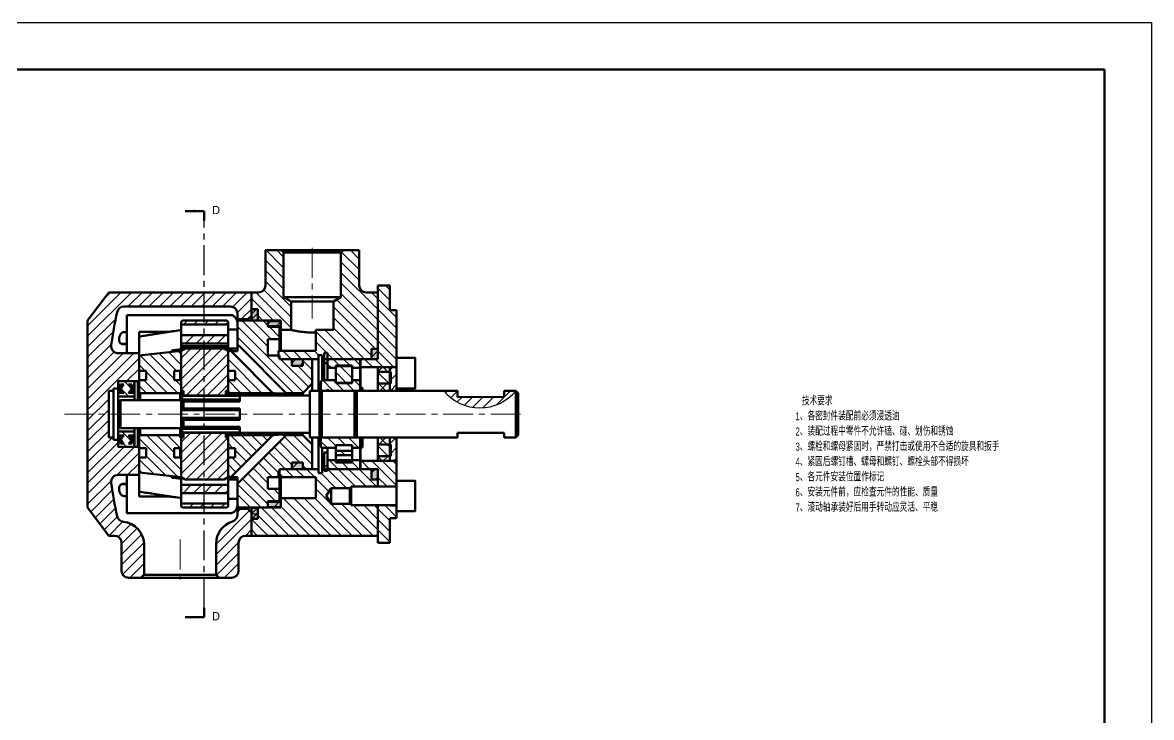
# Model space of a CAD drawing. Header units: millimetres. Extents: x 0 to 2215, y 0 to 863.
# Drawn here: x 358.6 to 841, y 297.2 to 594.2 of the extents above; entities that cross this region are included whole.
import ezdxf

# ---------------------------------------------------------------- set-up
doc = ezdxf.new("R2010")
doc.units = ezdxf.units.MM
doc.linetypes.add('CENTERX2', pattern=[20.32, 12.7, -2.54, 2.54, -2.54])
for name, color, linetype in [('中心线层', 1, 'CENTERX2'), ('剖面线层', 4, 'Continuous'), ('文本', 7, 'Continuous'), ('细实线层', 7, 'Continuous')]:
    doc.layers.add(name, color=color, linetype=linetype)
doc.layers.add('粗实线层', color=7, linetype='Continuous', lineweight=50)
doc.styles.add('SLDTEXTSTYLE0', font='', dxfattribs={"width": 0.67, "bigfont": 'bigfont'})
doc.styles.add('SLDTEXTSTYLE3', font='')
doc.styles.get('SLDTEXTSTYLE0').set_extended_font_data('汉仪长仿宋体')
doc.styles.get('SLDTEXTSTYLE3').set_extended_font_data('汉仪长仿宋体')

# ---------------------------------------------------------------- blocks, each defined once
blk = doc.blocks.new('块1')
at = {"layer": '粗实线层', "color": 7, "linetype": 'Continuous'}
for p, q in [((821.03, 574), (20.44, 574)), ((821.03, 20), (821.03, 574))]:
    blk.add_line(p, q, dxfattribs=at)
at = {"layer": '细实线层', "color": 7}
for p, q in [((0.03, 594), (841.03, 594)), ((841.03, 594), (841.03, 0))]:
    blk.add_line(p, q, dxfattribs=at)
blk = doc.blocks.new('SW_NOTE_0_16')
at = {"layer": '文本', "color": 0, "char_height": 3.5, "attachment_point": 1, "style": 'SLDTEXTSTYLE0'}
for s, insert in [('   技术要求', (0, 4.51)), ('1、各密封件装配前必须浸透油', (0, -1.99)), ('2、装配过程中零件不允许磕、碰、划伤和锈蚀', (0, -8.49)), ('3、螺栓和螺母紧固时，严禁打击或使用不合适的旋具和扳手', (0, -14.99)), ('4、紧固后螺钉槽、螺母和螺钉、螺栓头部不得损坏', (0, -21.49)), ('5、各元件安装位置作标记', (0, -27.99)), ('6、安装元件前，应检查元件的性能、质量', (0, -34.49)), ('7、滚动轴承装好后用手转动应灵活、平稳', (0, -40.99))]:
    blk.add_mtext(s, dxfattribs=dict(at, insert=insert))
blk = doc.blocks.new('SW_HATCH_0')
at = {"layer": '剖面线层', "color": 0, "linetype": 'Continuous', "lineweight": 18}
for p, q in [((52.21, 138.33), (59.62, 130.91)), ((56.7, 138.33), (59.62, 135.4)), ((84.38, 137.58), (91.87, 130.09)), ((88.13, 138.33), (91.87, 134.58)), ((51.87, 134.17), (59.62, 126.42)), ((84.12, 133.35), (91.87, 125.6)), ((51.87, 129.68), (59.62, 121.93)), ((84.12, 128.86), (99.87, 113.11)), ((51.17, 121.4), (62.88, 109.7)), ((51.87, 125.19), (62.88, 114.19)), ((84.12, 124.37), (99.87, 108.62)), ((99.87, 122.09), (104.97, 116.99)), ((103.13, 123.33), (104.97, 121.48)), ((-5.4, 120.33), (-24.13, 101.6)), ((-9.89, 120.33), (-24.13, 106.09)), ((-14.38, 120.33), (-17.35, 117.35)), ((-0.91, 120.33), (-6.91, 114.33)), ((3.58, 120.33), (-2.42, 114.33)), ((8.07, 120.33), (2.07, 114.33)), ((12.56, 120.33), (6.56, 114.33)), ((17.05, 120.33), (11.05, 114.33)), ((21.54, 120.33), (15.54, 114.33)), ((26.03, 120.33), (20.03, 114.33)), ((30.52, 120.33), (24.52, 114.33)), ((35.01, 120.33), (29.01, 114.33)), ((39.5, 120.33), (33.5, 114.33)), ((43.99, 120.33), (37.84, 114.17)), ((45.87, 117.72), (39.85, 111.69)), ((45.87, 117.72), (55.27, 108.33)), ((47.76, 120.33), (62.88, 105.21)), ((82.29, 117.22), (99.87, 99.64)), ((84.12, 119.88), (99.87, 104.13)), ((97.15, 120.33), (99.87, 117.6)), ((99.87, 117.6), (107.87, 109.6)), ((45.87, 113.23), (41.47, 108.83)), ((45.87, 113.23), (45.98, 113.13)), ((48.02, 113.13), (45.87, 110.98)), ((48.62, 111.49), (45.87, 108.74)), ((80.87, 114.15), (98.8, 96.23)), ((99.87, 113.11), (107.87, 105.11)), ((-12.13, 109.11), (-24.13, 97.11)), ((18.52, 108.33), (16.77, 106.58)), ((23.01, 108.33), (21.26, 106.58)), ((27.5, 108.33), (25.75, 106.58)), ((31.99, 108.33), (30.24, 106.58)), ((35.87, 107.72), (34.73, 106.58)), ((41.8, 108.33), (52.87, 97.25)), ((46.29, 108.33), (54.29, 100.33)), ((48.62, 109.24), (47.76, 108.38)), ((48.62, 110.48), (50.78, 108.33)), ((50.78, 108.33), (52.87, 106.23)), ((54.2, 108.08), (52.84, 106.73)), ((58.38, 107.77), (56.45, 105.84)), ((80.87, 109.66), (97.12, 93.41)), ((99.87, 108.62), (107.87, 100.62)), ((-13.14, 103.6), (-24.13, 92.62)), ((16.76, 102.08), (15.87, 101.19)), ((21.25, 102.08), (17.72, 98.54)), ((25.74, 102.08), (22.21, 98.54)), ((30.23, 102.08), (26.7, 98.54)), ((34.72, 102.08), (31.19, 98.54)), ((39.87, 105.76), (68.09, 77.54)), ((53.52, 105.59), (57.87, 101.23)), ((58.38, 105.22), (59.27, 104.33)), ((73.37, 103.69), (85.24, 91.83)), ((77.23, 104.33), (89.73, 91.83)), ((80.87, 105.17), (94.22, 91.83)), ((99.87, 104.13), (107.87, 96.13)), ((-13.98, 98.27), (-24.13, 88.13)), ((35.87, 98.74), (35.68, 98.54)), ((39.87, 101.27), (63.82, 77.33)), ((73.37, 99.2), (80.75, 91.83)), ((99.87, 99.64), (107.87, 91.64)), ((-12.86, 94.91), (-24.13, 83.64)), ((-4.46, 94.33), (-24.13, 74.66)), ((-8.95, 94.33), (-24.13, 79.15)), ((-2.13, 92.17), (-24.13, 70.17)), ((-1.63, 93.38), (14.42, 77.33)), ((2.41, 93.83), (12.87, 83.37)), ((6.45, 94.28), (13.9, 86.83)), ((10.49, 94.73), (15.87, 89.35)), ((14.53, 95.18), (15.87, 93.84)), ((33.46, 96.33), (15.87, 78.74)), ((28.97, 96.33), (15.87, 83.23)), ((24.48, 96.33), (15.87, 87.72)), ((19.99, 96.33), (15.87, 92.21)), ((35.87, 94.25), (17.95, 76.33)), ((35.87, 91.8), (50.35, 77.33)), ((36.84, 95.33), (54.84, 77.33)), ((56.69, 93.43), (57.87, 92.25)), ((58.3, 91.83), (70.34, 79.79)), ((59.29, 95.33), (62.79, 91.83)), ((62.79, 91.83), (63.07, 91.54)), ((64.88, 91.83), (63.07, 90.02)), ((63.78, 95.33), (67.28, 91.83)), ((68.27, 95.33), (71.77, 91.83)), ((71.77, 91.83), (71.87, 91.72)), ((72.76, 95.33), (74.57, 93.51)), ((76.07, 92.01), (76.26, 91.83)), ((80.75, 91.83), (83.5, 89.08)), ((85.24, 91.83), (87.99, 89.08)), ((89.73, 91.83), (92.37, 89.18)), ((94.23, 91.82), (97.72, 88.33)), ((99.87, 95.38), (97.12, 92.63)), ((98.7, 91.83), (104.97, 85.56)), ((99.87, 95.15), (106.7, 88.33)), ((-2.13, 87.68), (-7.48, 82.33)), ((-2.13, 89.38), (0.43, 86.83)), ((35.87, 89.76), (22.44, 76.33)), ((35.87, 87.31), (36.36, 86.83)), ((65.66, 88.95), (71.87, 82.74)), ((67.87, 90.33), (66.5, 88.95)), ((67.87, 91.23), (71.87, 87.23)), ((78.37, 89.71), (80.01, 88.08)), ((83.73, 88.84), (88.87, 83.7)), ((88.22, 88.84), (88.99, 88.08)), ((92.45, 89.1), (93.23, 88.33)), ((101.8, 88.33), (99.87, 86.4)), ((106.29, 88.33), (104.29, 86.33)), ((-8.54, 82.33), (-5.44, 79.23)), ((-2.13, 83.19), (-2.99, 82.33)), ((-0.06, 82.83), (5.44, 77.33)), ((0.87, 86.38), (9.93, 77.33)), ((13.41, 82.83), (15.87, 80.37)), ((35.87, 85.27), (26.93, 76.33)), ((35.87, 82.82), (41.37, 77.33)), ((38.87, 84.31), (45.86, 77.33)), ((76.33, 82.78), (80.78, 78.33)), ((80.82, 82.78), (81.87, 81.72)), ((81.87, 86.21), (86.35, 81.73)), ((89.8, 82.78), (92.37, 80.2)), ((99.87, 86.17), (104.97, 81.07)), ((107.87, 85.42), (105.38, 82.92)), ((-10.57, 79.86), (-10.03, 79.33)), ((-9.81, 79.11), (-6.53, 75.83)), ((-5.22, 79.01), (-4.69, 78.47)), ((-2.13, 80.4), (0.95, 77.33)), ((35.87, 80.78), (31.42, 76.33)), ((35.87, 78.33), (36.87, 77.33)), ((75.57, 79.04), (76.29, 78.33)), ((82.02, 81.58), (85.27, 78.33)), ((86.51, 81.58), (89.76, 78.33)), ((99.87, 81.68), (103.23, 78.33)), ((103.78, 81.33), (100.78, 78.33)), ((107.87, 80.93), (105.27, 78.33)), ((-15.13, 74.68), (-24.13, 65.68)), ((-15.13, 70.19), (-24.13, 61.19)), ((-15.13, 65.7), (-24.13, 56.7)), ((-15.13, 61.21), (-24.13, 52.21)), ((-13.52, 58.33), (-24.13, 47.72)), ((-9.49, 60.83), (-5.57, 56.9)), ((-5, 60.83), (-4.13, 59.95)), ((-2.13, 57.95), (14.33, 41.5)), ((0.99, 59.33), (15.87, 44.44)), ((5.48, 59.33), (12.87, 51.93)), ((9.97, 59.33), (15.47, 53.83)), ((14.46, 59.33), (15.87, 57.91)), ((33.38, 60.33), (15.87, 42.82)), ((28.89, 60.33), (15.87, 47.31)), ((24.4, 60.33), (15.87, 51.8)), ((19.91, 60.33), (15.87, 56.29)), ((35.87, 58.33), (17.87, 40.33)), ((36.91, 59.33), (45.97, 50.27)), ((41.4, 59.33), (48.22, 52.51)), ((45.89, 59.33), (50.46, 54.76)), ((50.38, 59.33), (52.71, 57)), ((54.88, 59.33), (54.95, 59.25)), ((60.02, 58.67), (71.87, 46.82)), ((63.86, 59.33), (71.87, 51.31)), ((78.33, 58.33), (78.37, 58.28)), ((78.53, 58.12), (81.87, 54.78)), ((82.82, 58.33), (86.07, 55.08)), ((87.31, 58.33), (91.76, 53.88)), ((91.8, 58.33), (92.37, 57.75)), ((103.23, 58.33), (100.23, 55.33)), ((100.78, 58.33), (104.97, 54.13)), ((107.72, 58.33), (104.72, 55.33)), ((-11.13, 56.23), (-24.13, 43.23)), ((-4.05, 54.33), (-24.13, 34.25)), ((-8.54, 54.33), (-24.13, 38.74)), ((-10.57, 57.41), (-10.03, 56.88)), ((-8.88, 55.73), (-7.48, 54.33)), ((-5.22, 56.56), (-4.69, 56.02)), ((-4.39, 55.73), (-4.13, 55.46)), ((35.87, 53.84), (22.37, 40.33)), ((35.87, 55.88), (37.92, 53.83)), ((55.53, 54.18), (63.07, 46.64)), ((57.78, 56.42), (66.5, 47.7)), ((75.57, 56.59), (78.29, 53.88)), ((99.87, 54.74), (104.97, 49.64)), ((107.87, 53.99), (105.38, 51.49)), ((-2.13, 51.76), (-11.6, 42.28)), ((-2.13, 48.97), (4.23, 42.62)), ((0.87, 50.46), (9.28, 42.06)), ((14.98, 49.83), (15.87, 48.93)), ((35.87, 49.35), (26.86, 40.33)), ((37.43, 49.83), (41.48, 45.78)), ((38.87, 52.87), (43.73, 48.02)), ((51.04, 49.69), (57.87, 42.86)), ((53.29, 51.93), (60.39, 44.83)), ((79.1, 48.58), (82.85, 44.83)), ((84.01, 52.64), (85.85, 50.8)), ((88.5, 52.64), (88.87, 52.27)), ((92.82, 48.33), (96.32, 44.83)), ((97.31, 48.33), (107.87, 37.76)), ((99.87, 50.25), (107.87, 42.25)), ((104.21, 50.33), (102.21, 48.33)), ((106.29, 48.33), (107.87, 46.74)), ((107.87, 49.5), (106.7, 48.33)), ((-2.13, 47.27), (-7.07, 42.33)), ((-2.13, 44.48), (-0.82, 43.18)), ((35.87, 44.86), (31.35, 40.33)), ((35.87, 46.89), (39.24, 43.53)), ((46.55, 45.2), (52.87, 38.87)), ((48.8, 47.44), (54.81, 41.43)), ((60.39, 44.83), (63.89, 41.33)), ((65.66, 47.7), (63.07, 45.11)), ((64.88, 44.83), (68.38, 41.33)), ((67.87, 45.42), (67.28, 44.83)), ((67.87, 46.33), (69.38, 44.83)), ((69.38, 44.83), (72.88, 41.33)), ((73.87, 44.83), (74.57, 44.12)), ((78.37, 46.94), (76.87, 45.44)), ((78.36, 44.83), (86.46, 36.73)), ((82.85, 44.83), (90.35, 37.33)), ((84.59, 47.58), (87.34, 44.83)), ((87.34, 44.83), (94.84, 37.33)), ((88.87, 47.78), (91.75, 44.9)), ((91.83, 44.83), (99.33, 37.33)), ((96.32, 44.83), (97.12, 44.02)), ((98.69, 44.81), (97.12, 43.24)), ((-14.04, 39.84), (-24.13, 29.76)), ((-2.13, 42.78), (-2.58, 42.33)), ((35.87, 42.4), (36.95, 41.33)), ((42.06, 40.71), (52.87, 29.89)), ((44.31, 42.95), (56.19, 31.07)), ((57.37, 43.36), (59.4, 41.33)), ((73.37, 40.83), (78.97, 35.23)), ((75.62, 43.08), (81.97, 36.73)), ((99.87, 41.5), (98.8, 40.43)), ((99.87, 41.27), (103.82, 37.33)), ((-13.59, 35.8), (-22.81, 26.58)), ((20.15, 38.11), (16.62, 34.58)), ((24.64, 38.11), (21.11, 34.58)), ((29.13, 38.11), (25.6, 34.58)), ((33.62, 38.11), (30.09, 34.58)), ((35.87, 35.87), (34.58, 34.58)), ((39.87, 38.4), (49.95, 28.33)), ((39.87, 33.91), (45.46, 28.33)), ((55.42, 36.33), (57.87, 33.88)), ((73.37, 36.34), (93.38, 16.33)), ((-12.95, 31.95), (-20.89, 24.01)), ((16.61, 30.08), (15.87, 29.35)), ((21.1, 30.08), (19.35, 28.33)), ((25.59, 30.08), (23.84, 28.33)), ((30.08, 30.08), (28.33, 28.33)), ((34.57, 30.08), (32.82, 28.33)), ((39.87, 29.42), (40.97, 28.33)), ((53.26, 30.81), (52.84, 30.39)), ((57.75, 30.81), (55.51, 28.57)), ((59.42, 32.33), (75.42, 16.33)), ((63.91, 32.33), (79.91, 16.33)), ((68.4, 32.33), (84.4, 16.33)), ((72.89, 32.33), (88.89, 16.33)), ((84.28, 29.93), (97.88, 16.33)), ((89.37, 29.33), (99.87, 18.82)), ((93.86, 29.33), (99.87, 23.31)), ((98.35, 29.33), (99.87, 27.8)), ((102.84, 29.33), (107.87, 24.29)), ((107.35, 29.3), (107.87, 28.78)), ((-12.25, 28.16), (-18.97, 21.45)), ((-11.48, 24.44), (-17.04, 18.88)), ((45.08, 27.12), (30.75, 12.79)), ((41.3, 27.83), (39.87, 26.4)), ((48.48, 28.27), (45.87, 25.67)), ((46.23, 28.27), (45.87, 27.91)), ((48.62, 26.17), (45.98, 23.53)), ((48.62, 25.16), (57.46, 16.33)), ((49.95, 28.33), (61.95, 16.33)), ((54.44, 28.33), (66.44, 16.33)), ((58.38, 28.88), (70.93, 16.33)), ((99.87, 27.8), (104.97, 22.7)), ((-9.07, 22.36), (-15.11, 16.33)), ((-5.57, 21.37), (-11.06, 15.88)), ((-2.95, 19.5), (-9.63, 12.83)), ((45.87, 23.42), (30.75, 8.3)), ((45.87, 23.42), (52.97, 16.33)), ((48.62, 23.93), (48.22, 23.53)), ((99.87, 23.31), (104.97, 18.21)), ((-1.07, 16.89), (-9.63, 8.34)), ((45.87, 18.93), (43.26, 16.32)), ((45.87, 18.93), (48.48, 16.33)), ((99.87, 18.82), (104.97, 13.72)), ((-0.05, 13.42), (-9.63, 3.85)), ((40.38, 13.44), (30.75, 3.81)), ((99.87, 14.33), (100.88, 13.33)), ((0, 8.98), (-9.2, -0.22)), ((40.37, 8.94), (30.89, -0.54)), ((0, 4.49), (-6.16, -1.67)), ((0, 0), (-1.67, -1.67)), ((40.37, 4.45), (34.25, -1.67))]:
    blk.add_line(p, q, dxfattribs=at)

msp = doc.modelspace()

# ---------------------------------------------------------------- hatches: boundary and pattern name
at = {"layer": '剖面线层'}
h = msp.add_hatch(color=256, dxfattribs=at)
h.dxf.hatch_style = 1
h.paths.add_polyline_path([(459.01, 386.81), (456.77, 386.81), (456.41, 386.46), (456.41, 384.21)], flags=17)
h.paths.add_polyline_path([(459.16, 386.81), (459.01, 386.81), (456.41, 384.21), (456.41, 382.07), (456.51, 382.07), (459.16, 384.72)])
h.paths.add_polyline_path([(459.16, 384.72), (456.51, 382.07), (458.76, 382.07), (459.16, 382.47)], flags=17)
h.paths.add_polyline_path([(459.16, 471.67), (456.41, 471.67), (456.41, 468.87), (456.41, 466.92), (459.16, 466.92)])
h.paths.add_polyline_path([(468.29, 389.35), (463.8, 389.35), (463.41, 388.97), (463.41, 387.11), (466.05, 387.11)])
h.paths.add_polyline_path([(468.91, 389.35), (468.29, 389.35), (466.05, 387.11), (468.91, 387.11)])
h.paths.add_polyline_path([(468.91, 466.31), (468.91, 466.62), (464.74, 466.62), (463.41, 465.3), (463.41, 464.38), (466.99, 464.38)])
h.paths.add_polyline_path([(464.74, 466.62), (463.41, 466.62), (463.41, 465.3)], flags=17)
h.paths.add_polyline_path([(468.91, 466.31), (466.99, 464.38), (468.91, 464.38)], flags=17)
h.paths.add_polyline_path([(478.41, 448.87), (478.41, 450.37), (475.42, 450.37), (473.61, 448.56), (473.61, 447.49), (477.04, 447.49)])
h.paths.add_polyline_path([(475.42, 450.37), (473.61, 450.37), (473.61, 448.56)], flags=17)
h.paths.add_polyline_path([(478.41, 448.87), (477.04, 447.49), (478.41, 447.49)], flags=17)
h.paths.add_polyline_path([(478.41, 406.24), (473.61, 406.24), (473.61, 403.37), (478.41, 403.37)], flags=17)
h.paths.add_polyline_path([(478.41, 406.24), (476.2, 406.24), (473.61, 403.66), (473.61, 403.37), (477.81, 403.37), (478.41, 403.97)], flags=17)
h = msp.add_hatch(color=256, dxfattribs=at)
h.dxf.hatch_style = 1
h.paths.add_polyline_path([(478.41, 406.24), (476.2, 406.24), (473.61, 403.66), (473.61, 403.37), (477.81, 403.37), (478.41, 403.97)])
h.paths.add_polyline_path([(510.41, 403.36), (509.23, 403.36), (507.66, 401.79), (507.66, 398.97), (509.34, 398.97), (510.41, 400.05)])
h.paths.add_polyline_path([(509.23, 403.36), (507.66, 403.36), (507.66, 401.79)], flags=17)
h.paths.add_polyline_path([(510.41, 400.05), (509.34, 398.97), (510.41, 398.97)], flags=17)
h.paths.add_polyline_path([(510.41, 453.93), (507.66, 451.18), (507.66, 450.38), (510.41, 450.38)])
h.paths.add_polyline_path([(510.41, 453.93), (510.41, 454.77), (507.66, 454.77), (507.66, 451.18)])
h = msp.add_hatch(dxfattribs=at)
h.set_pattern_fill('ANSI31', color=256)
h.paths.add_polyline_path([(569.41, 436.87), (564.32, 436.87), (564.32, 434.27), (544.43, 434.12), (544.41, 436.87), (538.54, 436.87, 0.474423)])
h = msp.add_hatch(dxfattribs=at)
h.set_pattern_fill('ANGLE', color=256)
h.set_pattern_definition([(0, (0, 0), (0, 6.985), [5.08, -1.905]), (90, (0, 0), (-6.985, 4e-16), [5.08, -1.905])])
h.paths.add_polyline_path([(459.16, 384.72), (459.16, 386.81), (459.01, 386.81), (456.41, 384.21), (456.41, 382.07), (456.51, 382.07)])

# ---------------------------------------------------------------- linework, layer by layer
msp.add_arc((553.98, 449.47), 19.93, 219.2386, 320.7614)
at = {"layer": '中心线层'}
msp.add_line((436.13, 344.07), (436.13, 509.67), dxfattribs=at)
at = {"layer": '中心线层', "color": 1, "linetype": 'CENTERX2', "lineweight": 18}
for p, q in [((482.41, 497.87), (482.41, 467.75)), ((571.41, 426.87), (376.47, 426.87)), ((425.91, 373.2), (425.91, 356.14))]:
    msp.add_line(p, q, dxfattribs=at)
at = {"layer": '剖面线层', "color": 7, "linetype": 'Continuous', "lineweight": 50}
for p, q in [((436.13, 513.67), (428.13, 513.67)), ((436.13, 513.67), (436.13, 509.67)), ((436.13, 340.07), (436.13, 344.07)), ((436.13, 340.07), (428.13, 340.07))]:
    msp.add_line(p, q, dxfattribs=at)
at = {"layer": '剖面线层'}
for p, q in [((538.54, 436.87), (544.41, 436.91)), ((544.41, 436.91), (544.43, 434.12)), ((544.43, 434.12), (564.32, 434.27)), ((564.32, 434.27), (564.32, 436.87)), ((564.32, 436.87), (569.41, 436.87))]:
    msp.add_line(p, q, dxfattribs=at)
at = {"layer": '剖面线层', "color": 7, "linetype": 'Continuous', "lineweight": 50}
for points in [[(428.13, 513.67), (432.13, 513.12), (432.13, 514.22)], [(428.13, 340.07), (432.13, 339.52), (432.13, 340.62)]]:
    msp.add_solid(points, dxfattribs=at)
at = {"layer": '粗实线层'}
for p, q in [((462.41, 481.87), (462.41, 496.87)), ((469.17, 496.87), (462.41, 496.87)), ((470.16, 495.87), (469.17, 496.87)), ((495.66, 496.87), (469.17, 496.87)), ((495.66, 496.87), (494.66, 495.87)), ((502.41, 496.87), (495.66, 496.87)), ((502.41, 496.87), (502.41, 481.87)), ((470.16, 476.87), (470.16, 495.87)), ((494.66, 495.87), (470.16, 495.87)), ((494.66, 495.87), (494.66, 476.87)), ((386.41, 466.87), (395.41, 478.87)), ((456.41, 478.87), (395.41, 478.87)), ((456.41, 478.87), (456.41, 471.67)), ((459.41, 478.87), (456.41, 478.87)), ((456.41, 478.87), (456.41, 468.87)), ((510.41, 478.87), (505.41, 478.87)), ((510.41, 481.87), (510.41, 450.38)), ((510.41, 481.87), (515.51, 481.87)), ((510.41, 478.87), (510.41, 454.77)), ((515.51, 471.34), (515.51, 481.87)), ((401.93, 472.87), (447.41, 472.87)), ((473.41, 474.92), (470.16, 476.87)), ((494.66, 476.87), (470.16, 476.87)), ((473.41, 462.87), (473.41, 474.92)), ((473.41, 474.92), (491.41, 474.92)), ((494.66, 476.87), (491.41, 474.92)), ((491.41, 474.92), (491.41, 462.87)), ((403.19, 469.2), (447.41, 469.2)), ((403.19, 469.2), (403.19, 452.87)), ((450.41, 469.87), (450.41, 467.37)), ((456.41, 468.87), (454.91, 467.37)), ((456.41, 471.67), (459.16, 471.67)), ((456.41, 466.92), (456.41, 471.67)), ((459.16, 471.67), (459.16, 466.92)), ((459.16, 466.87), (459.16, 471.67)), ((518.41, 471.34), (515.51, 471.34)), ((518.41, 446.87), (518.41, 471.34)), ((386.41, 386.87), (386.41, 466.87)), ((426.41, 466.37), (426.91, 466.87)), ((426.41, 465.12), (426.41, 466.37)), ((426.41, 465.12), (446.41, 465.12)), ((426.41, 465.12), (426.41, 460.62)), ((445.91, 466.87), (426.91, 466.87)), ((445.91, 466.87), (446.41, 466.37)), ((446.41, 465.12), (446.41, 466.37)), ((446.41, 465.12), (446.41, 460.62)), ((450.41, 467.37), (454.91, 467.37)), ((450.41, 467.37), (450.41, 466.87)), ((463.41, 466.87), (450.41, 466.87)), ((450.41, 456.68), (450.41, 466.87)), ((454.91, 466.87), (454.91, 467.37)), ((459.16, 466.92), (456.41, 466.92)), ((456.41, 466.92), (456.41, 466.87)), ((459.16, 466.87), (468.91, 466.87)), ((463.38, 466.62), (468.91, 466.62)), ((463.38, 464.38), (463.38, 466.62)), ((468.91, 464.38), (463.38, 464.38)), ((463.41, 466.87), (463.41, 464.13)), ((463.41, 464.13), (468.41, 464.13)), ((468.41, 458.87), (468.41, 464.13)), ((468.91, 462.87), (468.91, 466.87)), ((468.91, 466.62), (468.91, 464.38)), ((401.93, 461.89), (403.19, 461.89)), ((408.41, 462.05), (421.37, 462.05)), ((408.41, 462.05), (408.41, 459.65)), ((408.9, 460.04), (408.41, 459.53)), ((408.41, 459.53), (408.41, 452.99)), ((425.92, 462.71), (408.9, 460.04)), ((408.91, 460.05), (408.9, 460.04)), ((425.92, 462.71), (425.91, 462.71)), ((426.41, 462.33), (425.92, 462.71)), ((446.41, 460.62), (426.41, 460.62)), ((426.41, 457.08), (426.41, 460.62)), ((446.91, 463.03), (446.41, 462.57)), ((446.41, 457.08), (446.41, 460.62)), ((450.41, 463.03), (446.91, 463.03)), ((463.41, 458.87), (468.41, 458.87)), ((463.41, 458.87), (463.41, 451.97)), ((468.41, 453.87), (468.41, 458.87)), ((468.91, 462.87), (468.91, 461.53)), ((468.91, 462.87), (473.41, 462.87)), ((468.91, 461.53), (468.91, 453.87)), ((483.91, 462.87), (491.41, 462.87)), ((483.91, 453.87), (483.91, 462.87)), ((400.96, 456.87), (403.19, 456.87)), ((403.19, 456.7), (401.93, 456.7)), ((426.41, 453.87), (408.41, 451.87)), ((422.41, 454.11), (422.97, 454.18)), ((422.41, 454.11), (422.41, 453.42)), ((422.97, 454.18), (426.41, 454.59)), ((426.41, 457.08), (446.41, 457.08)), ((426.41, 457.08), (426.41, 455.95)), ((426.41, 456.07), (426.41, 456.96)), ((426.41, 455.95), (446.41, 455.95)), ((426.41, 455.35), (426.41, 455.95)), ((426.41, 453.87), (426.41, 455.35)), ((426.41, 455.35), (446.41, 455.35)), ((426.41, 453.87), (428.14, 454.87)), ((426.41, 453.87), (426.41, 445.87)), ((426.41, 453.87), (426.41, 436.87)), ((444.68, 454.87), (428.14, 454.87)), ((444.68, 454.87), (446.41, 453.87)), ((446.41, 457.08), (446.41, 455.95)), ((446.41, 455.35), (446.41, 455.95)), ((446.41, 453.87), (446.41, 455.35)), ((450.41, 454.84), (446.41, 454.84)), ((446.41, 453.87), (447.56, 453.87)), ((446.41, 445.37), (446.41, 453.87)), ((446.41, 453.87), (446.41, 436.87)), ((447.56, 453.87), (449, 452.44)), ((450.36, 453.79), (450.41, 453.79)), ((451.83, 455.26), (450.41, 456.68)), ((450.41, 453.85), (450.41, 456.68)), ((450.41, 453.79), (450.41, 453.85)), ((471.13, 435.96), (451.83, 455.26)), ((467.91, 451.37), (467.91, 453.87)), ((467.91, 453.87), (483.91, 453.87)), ((507.66, 454.77), (510.41, 454.77)), ((507.66, 450.38), (507.66, 454.77)), ((507.66, 454.77), (507.66, 450.37)), ((510.41, 454.77), (510.41, 450.38)), ((399.45, 452.87), (402.41, 452.87)), ((402.41, 452.87), (408.41, 452.87)), ((408.41, 452.87), (408.41, 441.37)), ((408.41, 451.87), (408.41, 445.37)), ((449, 452.44), (465.56, 435.87)), ((463.41, 451.97), (468.41, 451.97)), ((468.91, 450.37), (467.91, 451.37)), ((468.41, 450.37), (468.41, 451.97)), ((473.61, 450.37), (468.41, 450.37)), ((468.91, 450.37), (485.11, 450.37)), ((473.61, 450.37), (478.41, 450.37)), ((473.61, 447.49), (473.61, 450.37)), ((478.41, 450.37), (478.41, 447.49)), ((482.41, 450.37), (478.41, 450.37)), ((482.41, 450.37), (482.41, 439.87)), ((485.11, 452.12), (486.61, 452.12)), ((485.11, 452.12), (485.11, 450.37)), ((485.11, 436.87), (485.11, 450.37)), ((486.61, 452.12), (486.61, 450.37)), ((486.61, 450.37), (507.66, 450.37)), ((486.61, 441.31), (486.61, 450.37)), ((488.91, 453.07), (487.41, 453.07)), ((487.41, 448.62), (487.41, 453.07)), ((487.41, 448.62), (488.91, 448.62)), ((487.41, 441.32), (487.41, 448.62)), ((488.91, 448.62), (488.91, 453.07)), ((488.91, 449.37), (488.91, 446.62)), ((501.91, 450.37), (489.91, 450.37)), ((502.91, 446.62), (502.91, 449.37)), ((510.41, 450.38), (502.99, 450.35)), ((502.99, 450.35), (502.99, 446.87)), ((510.41, 450.38), (507.66, 450.38)), ((526.31, 450.87), (518.41, 450.87)), ((526.41, 450.77), (526.41, 447.5)), ((411.41, 445.37), (408.41, 445.37)), ((411.41, 441.37), (411.41, 445.37)), ((423.41, 445.37), (425.91, 445.37)), ((423.41, 445.37), (423.41, 441.37)), ((426.41, 445.87), (425.91, 445.37)), ((425.91, 441.37), (425.91, 445.37)), ((446.41, 445.37), (449.41, 445.37)), ((449.41, 441.37), (449.41, 445.37)), ((478.41, 447.49), (473.61, 447.49)), ((488.91, 446.62), (492.41, 446.62)), ((488.91, 441.32), (488.91, 446.62)), ((492.41, 447.62), (499.41, 447.62)), ((492.41, 447.38), (492.41, 447.62)), ((492.41, 447.5), (492.41, 440.12)), ((492.41, 447.38), (499.41, 447.38)), ((492.41, 441.32), (492.41, 446.62)), ((499.41, 447.62), (499.41, 447.38)), ((499.41, 447.62), (499.41, 440.27)), ((499.41, 446.62), (502.91, 446.62)), ((499.41, 446.62), (499.41, 441.32)), ((502.91, 441.32), (502.91, 446.62)), ((502.99, 446.87), (510.41, 446.87)), ((502.99, 446.87), (502.99, 438.12)), ((510.41, 446.87), (510.41, 436.87)), ((518.41, 446.87), (510.41, 446.87)), ((510.41, 446.87), (510.41, 444.87)), ((510.41, 444.87), (515.91, 444.87)), ((515.51, 446.87), (518.41, 446.87)), ((515.51, 436.87), (515.51, 446.87)), ((515.91, 444.87), (515.91, 439.87)), ((518.41, 436.87), (518.41, 446.87)), ((526.41, 447.5), (526.41, 437.97)), ((399.41, 440.87), (407.91, 440.87)), ((399.41, 440.87), (399.41, 437.87)), ((399.41, 440.57), (399.41, 439.47)), ((399.41, 439.47), (399.97, 439.47)), ((406.11, 440.87), (399.71, 440.87)), ((399.97, 436.67), (399.97, 439.47)), ((400.51, 439.47), (401.93, 439.47)), ((400.51, 439.47), (400.51, 436.67)), ((403.89, 439.47), (405.32, 439.47)), ((405.32, 436.67), (405.32, 439.47)), ((405.85, 439.47), (406.41, 439.47)), ((405.85, 439.47), (405.85, 436.67)), ((406.41, 439.47), (406.41, 440.57)), ((406.41, 436.02), (406.41, 439.47)), ((408.41, 441.37), (407.91, 440.87)), ((407.91, 432.87), (407.91, 440.87)), ((408.41, 441.37), (408.41, 436.37)), ((411.41, 441.37), (408.41, 441.37)), ((423.41, 441.37), (426.41, 441.37)), ((426.41, 441.37), (426.41, 436.37)), ((446.41, 441.37), (449.41, 441.37)), ((446.41, 435.87), (446.41, 441.37)), ((482.41, 439.87), (478.41, 435.87)), ((482.41, 439.87), (482.41, 436.87)), ((486.11, 440.72), (486.11, 437.47)), ((492.41, 441.32), (486.71, 441.32)), ((499.41, 440.27), (492.41, 440.27)), ((492.41, 440.12), (492.41, 440.27)), ((499.41, 440.12), (492.41, 440.12)), ((502.91, 441.32), (499.41, 441.32)), ((499.41, 440.27), (499.41, 440.12)), ((502.91, 437.47), (502.91, 441.32)), ((515.91, 439.87), (510.41, 439.87)), ((510.41, 439.87), (510.41, 436.87)), ((395.41, 436.87), (397.41, 436.87)), ((395.41, 416.87), (395.41, 436.87)), ((397.41, 437.87), (399.41, 437.87)), ((397.41, 437.87), (397.41, 436.87)), ((397.41, 416.87), (397.41, 436.87)), ((399.41, 436.02), (399.41, 437.87)), ((401.93, 436.02), (399.41, 436.02)), ((399.41, 436.02), (399.41, 434.67)), ((399.41, 431.87), (399.41, 434.67)), ((399.71, 434.37), (406.11, 434.37)), ((400.51, 436.67), (399.97, 436.67)), ((399.97, 436.67), (399.97, 436.02)), ((400.51, 436.67), (400.51, 436.02)), ((401, 438.29), (400.8, 438.29)), ((400.8, 437.2), (401, 437.2)), ((401.5, 436.02), (401.81, 436.12)), ((406.41, 436.02), (403.89, 436.02)), ((404.33, 436.02), (404.01, 436.12)), ((405.03, 438.29), (404.82, 438.29)), ((404.82, 437.2), (405.03, 437.2)), ((405.85, 436.67), (405.32, 436.67)), ((405.32, 436.67), (405.32, 436.02)), ((405.85, 436.67), (405.85, 436.02)), ((406.41, 434.67), (406.41, 436.02)), ((406.41, 432.87), (406.41, 434.67)), ((408.91, 435.87), (408.41, 436.37)), ((408.41, 432.87), (408.41, 436.37)), ((408.91, 435.87), (425.91, 435.87)), ((408.91, 435.87), (408.91, 432.87)), ((426.41, 436.37), (425.91, 435.87)), ((425.91, 432.87), (425.91, 435.87)), ((426.41, 436.87), (427.41, 436.87)), ((426.41, 436.37), (426.41, 433.87)), ((427.41, 434.87), (426.41, 433.87)), ((427.41, 434.68), (426.41, 433.65)), ((427.41, 434.87), (427.41, 436.87)), ((481.41, 434.87), (427.41, 434.87)), ((427.41, 434.87), (427.41, 434.68)), ((427.41, 434.87), (445.41, 434.87)), ((451.41, 434.68), (427.41, 434.68)), ((445.41, 436.87), (446.41, 436.87)), ((445.41, 436.87), (445.41, 434.87)), ((446.41, 435.87), (446.41, 434.87)), ((446.41, 435.87), (465.56, 435.87)), ((451.41, 432.29), (451.41, 434.68)), ((471.04, 435.87), (471, 435.83)), ((471.13, 435.96), (471.04, 435.87)), ((471.04, 435.87), (478.41, 435.87)), ((478.41, 434.87), (478.41, 435.87)), ((485.41, 436.87), (481.41, 436.87)), ((481.41, 436.87), (481.41, 416.87)), ((485.41, 426.87), (485.41, 436.87)), ((486.41, 436.12), (485.41, 436.12)), ((486.11, 436.12), (486.11, 437.47)), ((500.41, 436.87), (486.41, 436.87)), ((486.41, 426.87), (486.41, 436.87)), ((486.71, 436.87), (488.91, 436.87)), ((488.91, 436.87), (488.91, 437.47)), ((489.51, 436.87), (502.31, 436.87)), ((500.41, 436.87), (500.41, 416.87)), ((501.41, 436.12), (500.41, 436.12)), ((536.23, 436.87), (501.41, 436.87)), ((501.41, 436.87), (501.41, 416.87)), ((503.91, 438.12), (502.91, 438.12)), ((502.91, 436.87), (502.91, 438.12)), ((503.91, 436.87), (503.91, 438.12)), ((510.41, 436.87), (518.41, 436.87)), ((518.41, 437.87), (526.31, 437.87)), ((536.23, 436.87), (536.24, 436.87)), ((536.24, 436.87), (544.41, 436.87)), ((544.41, 436.87), (544.43, 434.12)), ((544.43, 434.12), (564.32, 434.27)), ((564.32, 434.27), (564.32, 436.87)), ((564.41, 436.87), (569.41, 436.87)), ((569.41, 416.87), (569.41, 436.87)), ((570.41, 435.87), (569.41, 436.87)), ((570.41, 435.87), (570.41, 417.87)), ((400.41, 432.87), (399.41, 431.87)), ((399.41, 421.87), (399.41, 431.87)), ((426.41, 432.87), (400.41, 432.87)), ((400.41, 432.87), (400.41, 420.87)), ((426.41, 433.65), (426.41, 433.87)), ((426.41, 433.65), (426.41, 433.13)), ((451.41, 433.13), (426.41, 433.13)), ((426.41, 431.77), (426.41, 433.13)), ((426.41, 431.77), (427.41, 432.29)), ((426.41, 428.74), (426.41, 431.77)), ((427.41, 432.29), (427.41, 429.26)), ((451.41, 432.29), (427.41, 432.29)), ((427.41, 429.26), (426.41, 428.74)), ((426.41, 428.74), (426.41, 428.48)), ((451.41, 428.48), (426.41, 428.48)), ((426.41, 425.25), (426.41, 428.48)), ((451.41, 425.25), (426.41, 425.25)), ((426.41, 425), (426.41, 425.25)), ((426.41, 421.96), (426.41, 425)), ((426.41, 425), (427.41, 424.48)), ((451.41, 429.26), (427.41, 429.26)), ((451.41, 424.48), (451.41, 429.26)), ((485.41, 416.87), (485.41, 426.87)), ((486.41, 416.87), (486.41, 426.87)), ((399.41, 421.87), (400.41, 420.87)), ((399.41, 419.07), (399.41, 421.87)), ((400.41, 420.87), (426.41, 420.87)), ((406.41, 419.07), (406.41, 420.87)), ((407.91, 412.87), (407.91, 420.87)), ((408.41, 417.37), (408.41, 420.87)), ((408.91, 420.87), (408.91, 417.87)), ((425.91, 417.87), (425.91, 420.87)), ((426.41, 420.61), (426.41, 421.98)), ((427.41, 421.45), (426.41, 421.96)), ((451.41, 420.61), (426.41, 420.61)), ((426.41, 420.09), (426.41, 420.61)), ((426.41, 420.09), (427.41, 419.06)), ((426.41, 419.87), (426.41, 420.09)), ((426.41, 419.87), (427.41, 418.87)), ((426.41, 419.87), (426.41, 417.37)), ((427.41, 424.48), (427.41, 421.45)), ((451.41, 424.48), (427.41, 424.48)), ((451.41, 421.45), (427.41, 421.45)), ((451.41, 419.06), (451.41, 421.45)), ((397.41, 416.87), (395.41, 416.87)), ((397.41, 416.87), (397.41, 415.87)), ((399.41, 415.87), (397.41, 415.87)), ((399.41, 419.07), (399.41, 417.72)), ((399.41, 417.72), (401.93, 417.72)), ((399.41, 415.87), (399.41, 417.72)), ((399.41, 415.87), (399.41, 412.87)), ((406.11, 419.37), (399.71, 419.37)), ((399.97, 417.72), (399.97, 417.06)), ((399.97, 414.27), (399.97, 417.06)), ((399.97, 417.06), (400.51, 417.06)), ((400.51, 417.72), (400.51, 417.06)), ((400.51, 417.06), (400.51, 414.27)), ((401, 416.54), (400.8, 416.54)), ((400.8, 415.45), (401, 415.45)), ((403.89, 417.72), (406.41, 417.72)), ((405.03, 416.54), (404.82, 416.54)), ((404.82, 415.45), (405.03, 415.45)), ((405.32, 417.72), (405.32, 417.06)), ((405.32, 414.27), (405.32, 417.06)), ((405.32, 417.06), (405.85, 417.06)), ((405.85, 417.72), (405.85, 417.06)), ((405.85, 417.06), (405.85, 414.27)), ((406.41, 417.72), (406.41, 419.07)), ((406.41, 414.27), (406.41, 417.72)), ((408.41, 417.37), (408.91, 417.87)), ((408.41, 417.37), (408.41, 412.37)), ((425.91, 417.87), (408.91, 417.87)), ((425.91, 417.87), (426.41, 417.37)), ((426.41, 417.37), (426.41, 412.37)), ((427.41, 416.87), (426.41, 416.87)), ((426.41, 416.87), (426.41, 399.87)), ((427.41, 419.06), (427.41, 418.87)), ((451.41, 419.06), (427.41, 419.06)), ((427.41, 418.87), (481.41, 418.87)), ((427.41, 416.87), (427.41, 418.87)), ((445.41, 418.87), (427.41, 418.87)), ((445.41, 418.87), (445.41, 416.87)), ((446.41, 416.87), (445.41, 416.87)), ((446.41, 418.87), (446.41, 417.87)), ((465.56, 417.87), (446.41, 417.87)), ((446.41, 412.37), (446.41, 417.87)), ((446.41, 416.87), (446.41, 399.87)), ((465.56, 417.87), (449, 401.3)), ((451.83, 398.47), (471.13, 417.78)), ((471, 417.91), (471.04, 417.87)), ((478.41, 417.87), (471.04, 417.87)), ((471.04, 417.87), (471.13, 417.78)), ((478.41, 417.87), (478.41, 418.87)), ((478.41, 417.87), (482.41, 413.87)), ((481.41, 416.87), (485.41, 416.87)), ((482.41, 416.87), (482.41, 413.87)), ((485.11, 403.37), (485.11, 416.87)), ((485.41, 417.62), (486.41, 417.62)), ((486.11, 416.27), (486.11, 417.62)), ((486.11, 416.27), (486.11, 413.02)), ((486.41, 416.87), (500.41, 416.87)), ((488.91, 416.87), (486.71, 416.87)), ((488.91, 416.27), (488.91, 416.87)), ((502.31, 416.87), (489.51, 416.87)), ((500.41, 417.62), (501.41, 417.62)), ((501.41, 416.87), (544.41, 416.87)), ((502.91, 416.34), (502.91, 416.87)), ((502.91, 416.27), (502.91, 416.34)), ((502.91, 412.42), (502.91, 416.27)), ((503.91, 412.55), (503.91, 416.87)), ((510.41, 416.87), (510.41, 406.87)), ((518.41, 416.87), (510.41, 416.87)), ((510.41, 416.87), (510.41, 413.87)), ((515.51, 406.87), (515.51, 416.87)), ((518.41, 406.87), (518.41, 416.87)), ((544.41, 418.87), (564.41, 418.87)), ((544.41, 418.87), (544.41, 416.87)), ((564.41, 418.87), (564.41, 416.87)), ((564.41, 416.87), (569.41, 416.87)), ((569.41, 416.87), (570.41, 417.87)), ((399.41, 414.27), (399.41, 413.17)), ((399.97, 414.27), (399.41, 414.27)), ((407.91, 412.87), (399.41, 412.87)), ((399.71, 412.87), (406.11, 412.87)), ((401.93, 414.27), (400.51, 414.27)), ((405.32, 414.27), (403.89, 414.27)), ((406.41, 414.27), (405.85, 414.27)), ((406.41, 413.17), (406.41, 414.27)), ((407.91, 412.87), (408.41, 412.37)), ((408.41, 412.37), (411.41, 412.37)), ((408.41, 412.37), (408.41, 400.87)), ((411.41, 408.37), (411.41, 412.37)), ((426.41, 412.37), (423.41, 412.37)), ((423.41, 412.37), (423.41, 408.37)), ((425.91, 408.37), (425.91, 412.37)), ((449.41, 412.37), (446.41, 412.37)), ((449.41, 408.37), (449.41, 412.37)), ((482.41, 413.87), (482.41, 403.37)), ((486.61, 403.37), (486.61, 412.43)), ((486.71, 412.42), (492.41, 412.42)), ((488.91, 410.39), (487.41, 410.39)), ((487.41, 402.59), (487.41, 410.39)), ((488.91, 410.39), (488.91, 412.42)), ((488.91, 402.59), (488.91, 410.39)), ((492.41, 412.42), (492.41, 413.62)), ((492.41, 413.62), (499.41, 413.62)), ((492.41, 412.42), (492.41, 411.18)), ((492.41, 409.34), (492.41, 411.18)), ((492.41, 411.18), (499.41, 411.18)), ((499.41, 413.62), (499.41, 412.42)), ((499.41, 412.42), (502.91, 412.42)), ((499.41, 412.42), (499.41, 411.18)), ((499.41, 411.18), (499.41, 409.34)), ((502.91, 412.55), (503.91, 412.55)), ((502.91, 407.12), (502.91, 412.42)), ((502.99, 412.55), (502.99, 406.87)), ((510.41, 413.87), (515.91, 413.87)), ((515.91, 413.87), (515.91, 408.87)), ((408.41, 408.37), (408.41, 401.87)), ((408.41, 408.37), (411.41, 408.37)), ((425.91, 408.37), (423.41, 408.37)), ((425.91, 408.37), (426.41, 407.87)), ((426.41, 407.87), (426.41, 399.87)), ((449.41, 408.37), (446.41, 408.37)), ((446.41, 399.87), (446.41, 408.37)), ((473.61, 403.37), (473.61, 406.24)), ((473.61, 406.24), (478.41, 406.24)), ((478.41, 406.24), (478.41, 403.37)), ((492.41, 407.12), (488.91, 407.12)), ((488.91, 407.12), (488.91, 404.37)), ((499.41, 409.34), (492.41, 409.34)), ((492.41, 409.34), (492.41, 407.58)), ((492.41, 407.12), (492.41, 407.58)), ((492.41, 407.18), (499.41, 407.18)), ((492.41, 406.12), (492.41, 407.12)), ((499.41, 406.12), (492.41, 406.12)), ((499.41, 409.34), (499.41, 407.58)), ((499.41, 407.12), (499.41, 407.58)), ((502.91, 407.12), (499.41, 407.12)), ((499.41, 407.12), (499.41, 406.12)), ((502.91, 404.37), (502.91, 407.12)), ((502.99, 406.87), (502.99, 403.38)), ((510.41, 406.87), (502.99, 406.87)), ((515.91, 408.87), (510.41, 408.87)), ((510.41, 408.87), (510.41, 406.87)), ((510.41, 406.87), (518.41, 406.87)), ((518.41, 406.87), (515.51, 406.87)), ((518.41, 398.37), (518.41, 406.87)), ((402.41, 400.87), (399.45, 400.87)), ((402.41, 400.87), (408.41, 400.87)), ((403.19, 384.54), (403.19, 400.87)), ((408.41, 401.87), (426.41, 399.87)), ((408.41, 394.21), (408.41, 400.75)), ((449, 401.3), (447.56, 399.87)), ((467.91, 402.37), (468.91, 403.37)), ((467.91, 399.87), (467.91, 402.37)), ((468.41, 403.37), (473.61, 403.37)), ((468.41, 399.97), (468.41, 403.37)), ((485.11, 403.37), (468.91, 403.37)), ((478.41, 403.37), (473.61, 403.37)), ((478.41, 403.37), (482.41, 403.37)), ((485.11, 403.37), (485.11, 401.62)), ((486.61, 401.62), (485.11, 401.62)), ((486.61, 403.37), (486.61, 401.62)), ((507.66, 403.37), (486.61, 403.37)), ((487.41, 402.59), (488.91, 402.59)), ((489.91, 403.37), (501.91, 403.37)), ((502.99, 403.38), (510.41, 403.36)), ((507.66, 403.37), (507.66, 398.97)), ((507.66, 403.36), (510.41, 403.36)), ((507.66, 398.97), (507.66, 403.36)), ((510.41, 403.36), (510.41, 395.87)), ((510.41, 403.36), (510.41, 398.97)), ((403.19, 396.87), (400.95, 396.87)), ((401.93, 397.04), (403.19, 397.04)), ((422.41, 400.31), (422.41, 399.63)), ((422.41, 399.63), (422.97, 399.56)), ((422.97, 399.56), (426.41, 399.15)), ((428.14, 398.87), (426.41, 399.87)), ((426.41, 398.62), (426.41, 399.87)), ((426.41, 398.62), (426.41, 396.66)), ((446.41, 396.66), (426.41, 396.66)), ((426.41, 393.12), (426.41, 396.66)), ((428.14, 398.87), (444.68, 398.87)), ((446.41, 399.87), (444.68, 398.87)), ((446.41, 399.87), (447.56, 399.87)), ((446.41, 398.62), (446.41, 399.87)), ((450.41, 398.9), (446.41, 398.9)), ((446.41, 398.62), (446.41, 396.66)), ((446.41, 393.12), (446.41, 396.66)), ((450.36, 399.94), (450.41, 399.94)), ((450.41, 399.89), (450.41, 399.94)), ((450.41, 397.06), (450.41, 399.89)), ((450.41, 397.06), (451.83, 398.47)), ((450.41, 386.87), (450.41, 397.06)), ((468.41, 399.97), (463.41, 399.97)), ((463.41, 399.97), (463.41, 394.87)), ((483.91, 399.87), (467.91, 399.87)), ((468.41, 394.87), (468.41, 399.87)), ((468.91, 392.2), (468.91, 399.87)), ((483.91, 390.87), (483.91, 399.87)), ((499.04, 395.87), (498.41, 394.79)), ((518.21, 395.87), (499.04, 395.87)), ((499.04, 395.87), (499.04, 389.83)), ((510.41, 398.97), (507.66, 398.97)), ((510.39, 395.87), (510.41, 395.89)), ((510.41, 398.97), (510.41, 395.89)), ((515.51, 395.89), (518.31, 395.89)), ((515.51, 395.87), (515.51, 395.89)), ((526.31, 398.37), (518.41, 398.37)), ((518.41, 398.37), (518.41, 388.55)), ((526.41, 398.27), (526.41, 385.47)), ((403.19, 391.85), (401.93, 391.85)), ((408.41, 394.21), (408.9, 393.7)), ((408.41, 391.68), (408.41, 394.09)), ((408.41, 391.68), (421.32, 391.68)), ((425.92, 391.03), (408.9, 393.7)), ((408.9, 393.7), (408.91, 393.69)), ((425.91, 391.02), (425.92, 391.03)), ((425.92, 391.03), (426.41, 391.41)), ((426.41, 393.12), (446.41, 393.12)), ((426.41, 393.12), (426.41, 388.62)), ((446.41, 393.12), (446.41, 388.62)), ((446.41, 391.16), (446.91, 390.71)), ((468.41, 394.87), (463.41, 394.87)), ((468.41, 389.61), (468.41, 394.87)), ((468.91, 390.87), (468.91, 392.2)), ((468.91, 386.87), (468.91, 390.87)), ((468.91, 390.87), (483.91, 390.87)), ((488.37, 391.87), (490.41, 395.27)), ((490.41, 388.47), (488.37, 391.87)), ((490.41, 395.27), (498.69, 395.27)), ((490.41, 388.47), (490.41, 395.27)), ((498.41, 394.79), (498.41, 390.38)), ((395.41, 374.87), (386.41, 386.87)), ((446.41, 388.62), (426.41, 388.62)), ((426.41, 387.37), (426.41, 388.62)), ((426.91, 386.87), (426.41, 387.37)), ((426.91, 386.87), (445.91, 386.87)), ((446.41, 387.37), (445.91, 386.87)), ((446.41, 387.37), (446.41, 388.62)), ((450.41, 390.71), (446.91, 390.71)), ((450.41, 386.87), (463.41, 386.87)), ((450.41, 386.87), (450.41, 386.37)), ((450.41, 386.37), (450.41, 383.87)), ((454.91, 386.37), (450.41, 386.37)), ((454.91, 386.37), (454.91, 386.87)), ((454.91, 386.37), (456.41, 384.87)), ((456.41, 386.87), (456.41, 386.81)), ((456.41, 386.81), (459.16, 386.81)), ((456.41, 382.07), (456.41, 386.81)), ((459.16, 382.07), (459.16, 386.87)), ((468.91, 386.87), (459.16, 386.87)), ((459.16, 386.81), (459.16, 382.07)), ((463.38, 389.35), (468.91, 389.35)), ((463.38, 387.11), (463.38, 389.35)), ((468.91, 387.11), (463.38, 387.11)), ((468.41, 389.61), (463.41, 389.61)), ((463.41, 389.61), (463.41, 386.87)), ((468.91, 389.35), (468.91, 387.11)), ((498.69, 388.47), (490.41, 388.47)), ((498.41, 390.38), (498.41, 388.95)), ((498.41, 388.95), (499.04, 387.87)), ((499.04, 389.83), (499.04, 387.87)), ((499.04, 387.87), (518.21, 387.87)), ((510.41, 387.84), (510.39, 387.87)), ((510.41, 387.87), (510.41, 371.87)), ((510.41, 387.84), (510.41, 374.87)), ((515.51, 387.84), (515.51, 387.87)), ((518.31, 387.84), (515.51, 387.84)), ((518.41, 388.55), (518.41, 385.37)), ((403.19, 384.54), (413.12, 384.54)), ((413.12, 384.54), (438.71, 384.54)), ((438.71, 384.54), (447.41, 384.54)), ((456.41, 384.87), (456.41, 374.87)), ((459.16, 382.07), (456.41, 382.07)), ((456.41, 382.07), (456.41, 374.87)), ((515.51, 382.4), (518.41, 382.4)), ((515.51, 371.87), (515.51, 382.4)), ((518.41, 385.37), (526.31, 385.37)), ((518.41, 382.4), (518.41, 385.37)), ((395.41, 374.87), (397.91, 374.87)), ((400.91, 371.87), (400.91, 359.87)), ((441.29, 371.46), (441.29, 358.14)), ((450.91, 359.87), (450.91, 371.87)), ((453.91, 374.87), (456.41, 374.87)), ((456.41, 374.87), (510.41, 374.87)), ((510.41, 371.87), (515.51, 371.87)), ((410.54, 358.14), (410.54, 370.94)), ((409.26, 356.87), (410.54, 358.14)), ((410.54, 358.14), (441.29, 358.14)), ((441.29, 358.14), (442.56, 356.87)), ((409.26, 356.87), (403.91, 356.87)), ((409.26, 356.87), (442.56, 356.87)), ((447.91, 356.87), (442.56, 356.87))]:
    msp.add_line(p, q, dxfattribs=at)
at = {"layer": '粗实线层', "flags": 128}
for points in [[(400.83, 436.33), (400.79, 436.17), (400.76, 436.02)], [(400.76, 417.72), (400.79, 417.57), (400.83, 417.4)]]:
    msp.add_lwpolyline(points, dxfattribs=at)
at = {"layer": '粗实线层'}
for centre, radius, start, end in [((459.41, 481.87), 3, 270, 0), ((505.41, 481.87), 3, 180, 270), ((401.93, 469.87), 3, 90, 168.0107), ((447.41, 469.87), 3, 0, 90), ((604.41, 426.87), 210, 168.0107, 171.9466), ((399.45, 455.87), 3, 171.9466, 270), ((489.91, 449.37), 1, 90, 180), ((501.91, 449.37), 1, 0, 90), ((526.31, 450.77), 0.1, 360, 90), ((399.71, 440.57), 0.3, 90, 180), ((402.91, 437.74), 1.98, 119.63, 164.038), ((402.91, 437.74), 1.98, 15.962, 60.37), ((406.11, 440.57), 0.3, 0, 90), ((486.71, 440.72), 0.6, 90, 180), ((399.71, 434.67), 0.3, 180, 270), ((402.91, 437.74), 2.18, 165.5225, 194.4775), ((402.91, 437.74), 1.98, 195.962, 240.37), ((402.91, 437.74), 1.98, 299.63, 344.038), ((402.91, 435.67), 2.18, 9.2778, 17.7938), ((402.91, 437.74), 2.18, 345.5225, 14.4775), ((406.11, 434.67), 0.3, 270, 0), ((486.71, 437.47), 0.6, 180, 270), ((489.51, 437.47), 0.6, 180, 270), ((502.31, 437.47), 0.6, 270, 0), ((526.31, 437.97), 0.1, 270, 0), ((399.71, 419.07), 0.3, 90, 180), ((402.91, 415.99), 2.18, 165.5225, 194.4775), ((402.91, 415.99), 1.98, 119.63, 164.038), ((402.91, 415.99), 1.98, 195.962, 240.37), ((402.91, 415.99), 1.98, 15.962, 60.37), ((402.91, 415.99), 1.98, 299.63, 344.038), ((402.91, 418.07), 2.18, 342.0142, 350.7222), ((402.91, 415.99), 2.18, 345.5225, 14.4775), ((406.11, 419.07), 0.3, 0, 90), ((486.71, 416.27), 0.6, 90, 180), ((489.51, 416.27), 0.6, 90, 180), ((502.31, 416.27), 0.6, 0, 90), ((399.71, 413.17), 0.3, 180, 270), ((406.11, 413.17), 0.3, 270, 0), ((486.71, 413.02), 0.6, 180, 270), ((399.45, 397.87), 3, 90, 188.0534), ((489.91, 404.37), 1, 180, 270), ((501.91, 404.37), 1, 270, 0), ((604.41, 426.87), 210, 188.0534, 191.9893), ((518.21, 396.07), 0.2, 270, 360), ((526.31, 398.27), 0.1, 360, 90), ((518.21, 387.67), 0.2, 0, 90), ((401.93, 383.87), 3, 191.9893, 263.8601), ((447.41, 383.87), 3, 287.3421, 0), ((526.31, 385.47), 0.1, 270, 0), ((400.54, 370.94), 10, 0, 83.8601), ((451.29, 371.46), 10, 107.3421, 180), ((397.91, 371.87), 3, 0, 90), ((453.91, 371.87), 3, 90, 180), ((403.91, 359.87), 3, 180, 270), ((447.91, 359.87), 3, 270, 0)]:
    msp.add_arc(centre, radius, start, end, dxfattribs=at)
for points, knots in [([(450.41, 465.4), (450.41, 465.84), (450.36, 466.27), (450.18, 466.91), (450.1, 467.12), (449.92, 467.52), (449.81, 467.72), (449.56, 468.09), (449.41, 468.26), (449.09, 468.57), (448.91, 468.71), (448.52, 468.95), (448.32, 469.04), (447.87, 469.17), (447.64, 469.2), (447.41, 469.2)], [0, 0, 0, 0, 0.25, 0.25, 0.375, 0.375, 0.5, 0.5, 0.625, 0.625, 0.75, 0.75, 0.875, 0.875, 1, 1, 1, 1]), ([(401.93, 456.7), (401.83, 456.7), (401.73, 456.7), (401.54, 456.72), (401.44, 456.73), (401.17, 456.78), (401.01, 456.83), (400.73, 456.95), (400.6, 457.02), (400.4, 457.18), (400.31, 457.27), (400.16, 457.46), (400.1, 457.57), (400, 457.79), (399.96, 457.9), (399.9, 458.14), (399.88, 458.26), (399.85, 458.52), (399.84, 458.66), (399.84, 459.08), (399.87, 459.37), (399.96, 459.82), (400, 459.98), (400.1, 460.29), (400.16, 460.45), (400.31, 460.76), (400.4, 460.91), (400.61, 461.2), (400.73, 461.34), (400.94, 461.53), (401.02, 461.59), (401.18, 461.69), (401.26, 461.73), (401.53, 461.85), (401.73, 461.89), (401.93, 461.89)], [0, 0, 0, 0, 0.03125, 0.03125, 0.0625, 0.0625, 0.125, 0.125, 0.1875, 0.1875, 0.25, 0.25, 0.3125, 0.3125, 0.375, 0.375, 0.4375, 0.4375, 0.5, 0.5, 0.625, 0.625, 0.6875, 0.6875, 0.75, 0.75, 0.8125, 0.8125, 0.875, 0.875, 0.90625, 0.90625, 0.9375, 0.9375, 1, 1, 1, 1]), ([(408.91, 460.05), (410.59, 460.33), (414.11, 460.94), (419.77, 461.84), (423.76, 462.41), (425.91, 462.71)], [0, 0, 0, 0, 0.29575, 0.62087, 1, 1, 1, 1]), ([(473.41, 462.87), (473.45, 462.86), (473.51, 462.85), (473.95, 462.74), (474.58, 462.59), (475.43, 462.41), (476.47, 462.22), (477.7, 462.03), (479.07, 461.88), (480.54, 461.77), (482.17, 461.71), (483.3, 461.74), (483.91, 461.76)], [0, 0, 0, 0, 0.112833, 0.205462, 0.300689, 0.394993, 0.491904, 0.588451, 0.687825, 0.783711, 0.88254, 1, 1, 1, 1]), ([(447.56, 453.87), (447.57, 453.87), (447.58, 453.87), (447.7, 453.86), (448.08, 453.84), (448.81, 453.82), (449.63, 453.8), (450.19, 453.8), (450.36, 453.79)], [0, 0, 0, 0, 0.0457063, 0.1673238, 0.3272148, 0.5517003, 0.8678989, 1, 1, 1, 1]), ([(401.03, 437.16), (400.95, 437.17), (400.82, 437.19), (400.8, 437.2), (400.8, 437.2)], [0, 0, 0, 0, 0.547722, 1, 1, 1, 1]), ([(401.21, 436.79), (401.19, 436.78), (401.01, 436.69), (400.88, 436.52), (400.85, 436.36), (400.85, 436.33)], [0, 0, 0, 0, 0.085773, 0.838427, 1, 1, 1, 1]), ([(404.61, 436.79), (404.63, 436.78), (404.82, 436.69), (404.94, 436.52), (404.97, 436.36), (404.98, 436.33)], [0, 0, 0, 0, 0.093269, 0.840111, 1, 1, 1, 1]), ([(404.8, 437.16), (404.87, 437.17), (405.01, 437.19), (405.02, 437.2), (405.03, 437.2)], [0, 0, 0, 0, 0.548728, 1, 1, 1, 1]), ([(465.56, 435.87), (465.58, 435.87), (465.6, 435.86), (465.82, 435.83), (466.32, 435.77), (467.25, 435.68), (468.43, 435.63), (469.56, 435.66), (470.38, 435.74), (470.81, 435.8), (470.96, 435.82), (471, 435.83)], [0, 0, 0, 0, 0.054948, 0.11655, 0.216098, 0.370417, 0.575404, 0.743057, 0.867566, 0.968158, 1, 1, 1, 1]), ([(400.8, 416.54), (400.8, 416.54), (400.8, 416.54), (400.83, 416.55), (400.99, 416.57), (401.03, 416.58)], [0, 0, 0, 0, 0.01346, 0.742497, 1, 1, 1, 1]), ([(400.86, 417.41), (400.88, 417.35), (400.91, 417.16), (401.1, 417.03), (401.22, 416.95)], [0, 0, 0, 0, 0.3521043, 1, 1, 1, 1]), ([(401.8, 417.61), (401.8, 417.61), (401.68, 417.63), (401.6, 417.67), (401.52, 417.72)], [0, 0, 0, 0, 0.01918, 1, 1, 1, 1]), ([(404.02, 417.61), (404.03, 417.61), (404.14, 417.63), (404.22, 417.67), (404.3, 417.72)], [0, 0, 0, 0, 0.027345, 1, 1, 1, 1]), ([(404.96, 417.41), (404.95, 417.35), (404.91, 417.17), (404.73, 417.03), (404.61, 416.95)], [0, 0, 0, 0, 0.354198, 1, 1, 1, 1]), ([(405.03, 416.54), (405.03, 416.54), (405.03, 416.54), (405, 416.55), (404.84, 416.57), (404.8, 416.58)], [0, 0, 0, 0, 0.013483, 0.743746, 1, 1, 1, 1]), ([(471, 417.91), (470.86, 417.93), (470.59, 417.97), (469.88, 418.05), (468.89, 418.11), (467.63, 418.08), (466.58, 417.99), (465.94, 417.92), (465.65, 417.88), (465.57, 417.87), (465.57, 417.87), (465.56, 417.87)], [0, 0, 0, 0, 0.1026469, 0.2047148, 0.3565216, 0.5535357, 0.7528866, 0.8499809, 0.9287364, 0.9917315, 1, 1, 1, 1]), ([(401.93, 391.85), (401.83, 391.85), (401.73, 391.86), (401.54, 391.9), (401.44, 391.93), (401.17, 392.04), (401.01, 392.15), (400.73, 392.4), (400.6, 392.54), (400.4, 392.83), (400.31, 392.98), (400.16, 393.29), (400.1, 393.45), (400, 393.76), (399.96, 393.91), (399.9, 394.22), (399.88, 394.37), (399.85, 394.66), (399.84, 394.8), (399.84, 395.22), (399.87, 395.48), (399.96, 395.84), (400, 395.95), (400.1, 396.17), (400.16, 396.27), (400.31, 396.47), (400.4, 396.55), (400.61, 396.72), (400.73, 396.79), (400.94, 396.88), (401.02, 396.91), (401.18, 396.95), (401.26, 396.97), (401.53, 397.02), (401.73, 397.04), (401.93, 397.04)], [0, 0, 0, 0, 0.03125, 0.03125, 0.0625, 0.0625, 0.125, 0.125, 0.1875, 0.1875, 0.25, 0.25, 0.3125, 0.3125, 0.375, 0.375, 0.4375, 0.4375, 0.5, 0.5, 0.625, 0.625, 0.6875, 0.6875, 0.75, 0.75, 0.8125, 0.8125, 0.875, 0.875, 0.90625, 0.90625, 0.9375, 0.9375, 1, 1, 1, 1]), ([(447.56, 399.87), (447.57, 399.87), (447.58, 399.87), (447.7, 399.88), (448.08, 399.89), (448.81, 399.92), (449.63, 399.94), (450.19, 399.94), (450.36, 399.94)], [0, 0, 0, 0, 0.0457063, 0.1673238, 0.3272148, 0.5517003, 0.8678989, 1, 1, 1, 1]), ([(425.91, 391.02), (424.24, 391.26), (420.72, 391.76), (415.05, 392.64), (411.06, 393.32), (408.91, 393.69)], [0, 0, 0, 0, 0.2957288, 0.6208485, 1, 1, 1, 1]), ([(447.41, 384.54), (447.64, 384.54), (447.87, 384.57), (448.2, 384.66), (448.31, 384.7), (448.52, 384.8), (448.62, 384.85), (448.91, 385.02), (449.09, 385.16), (449.41, 385.48), (449.56, 385.65), (449.81, 386.02), (449.92, 386.21), (450.1, 386.61), (450.18, 386.82), (450.36, 387.46), (450.41, 387.9), (450.41, 388.34)], [0, 0, 0, 0, 0.125, 0.125, 0.1875, 0.1875, 0.25, 0.25, 0.375, 0.375, 0.5, 0.5, 0.625, 0.625, 0.75, 0.75, 1, 1, 1, 1])]:
    msp.add_open_spline(points, degree=3, knots=knots, dxfattribs=at)

# ---------------------------------------------------------------- block references
at = {"color": 7, "linetype": 'Continuous'}
msp.add_blockref('块1', (-0.07, 0.21), dxfattribs=at)
at = {"layer": '剖面线层', "color": 4, "linetype": 'Continuous', "lineweight": 18}
msp.add_blockref('SW_HATCH_0', (410.54, 358.54), dxfattribs=at)
at = {"layer": '文本'}
msp.add_blockref('SW_NOTE_0_16', (688.9, 429.67), dxfattribs=at)

# ---------------------------------------------------------------- texts
at = {"layer": '剖面线层', "color": 7, "linetype": 'Continuous', "lineweight": 50, "char_height": 3.5, "attachment_point": 1, "style": 'SLDTEXTSTYLE3'}
for insert in [(439.6, 515.83), (439.6, 342.23)]:
    msp.add_mtext('D', dxfattribs=dict(at, insert=insert))

doc.saveas('drawing.dxf')
